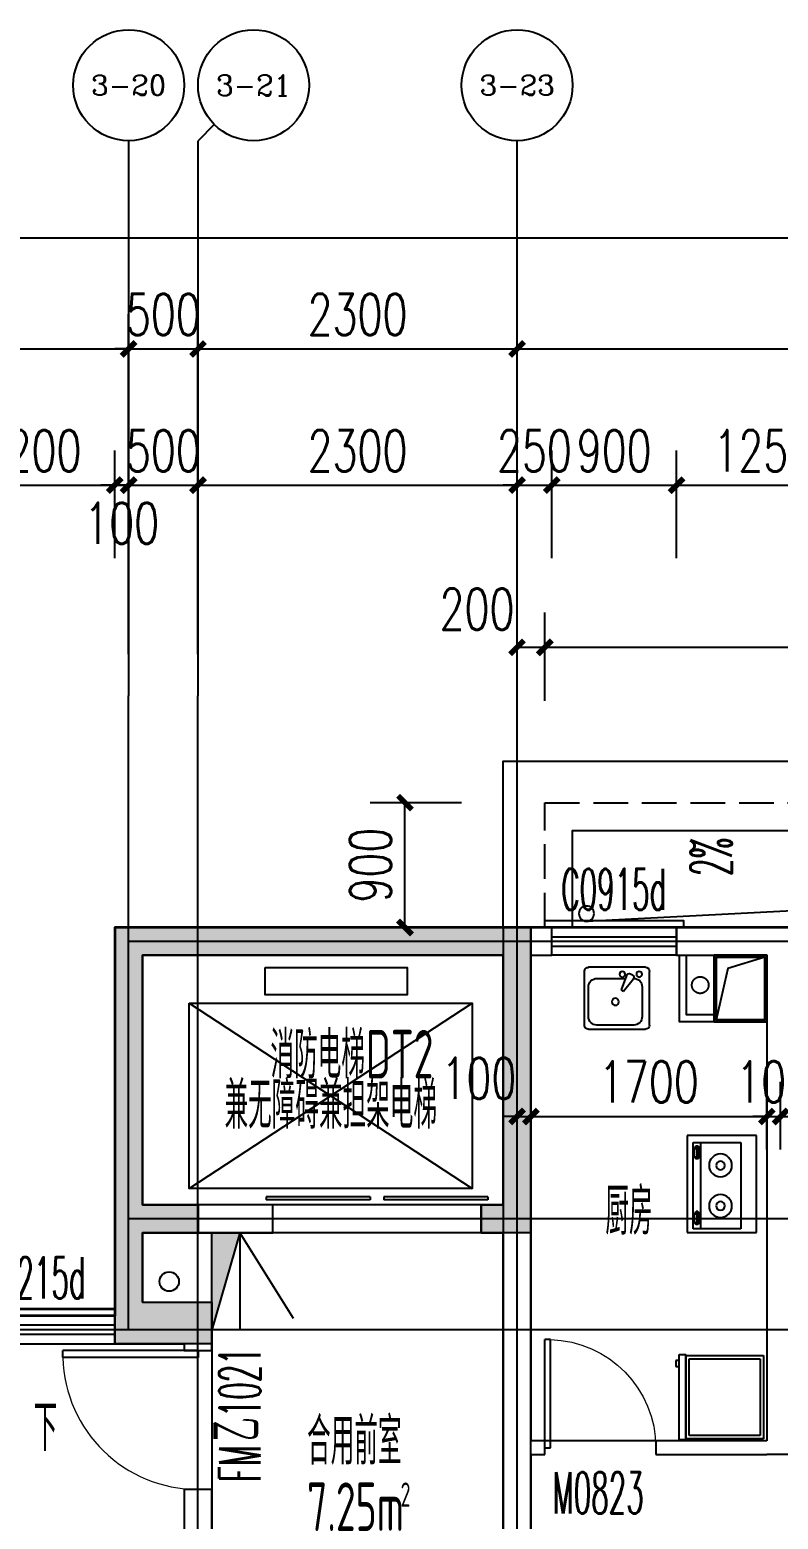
# Model space of a CAD drawing. Extents: x -59851 to 653804, y -249523 to 437614.
# Drawn here: x -9127 to -3732, y 153623 to 164359 of the extents above; entities that cross this region are included whole.
import ezdxf
from ezdxf.enums import TextEntityAlignment as Align

# ---------------------------------------------------------------- set-up
doc = ezdxf.new("R2010")
doc.units = 0
doc.header["$LTSCALE"] = 1000
doc.header["$MEASUREMENT"] = 0
for name, pattern in [('CONTINOUS', [0]), ('DASH', [0.35, 0.25, -0.1]), ('PS', [3200, 1500, -200, 1500])]:
    doc.linetypes.add(name, pattern=pattern)
for name, color, linetype in [('-消防立管', 1, 'Continuous'), ('_S-YS(雨水管)', 3, 'Continuous'), ('_TCH_BOUNDARY', 7, 'Continuous'), ('A-EVTR', 5, 'Continuous'), ('A-Lvtry（卫生间）', 5, 'Continuous'), ('A-Lvtry（厨房）', 5, 'CONTINOUS'), ('A-ROOF', 7, 'Continuous'), ('A-材质分割线（横向）', 252, 'Continuous'), ('A-烟气道', 105, 'Continuous'), ('A-第三道尺寸线', 105, 'Continuous'), ('A-线脚看线', 9, 'Continuous'), ('AXIS', 3, 'Continuous'), ('AXIS_TEXT', 7, 'Continuous'), ('DIM_ELEV', 3, 'Continuous'), ('DIM_SYMB', 3, 'Continuous'), ('DOOR_FIRE', 4, 'Continuous'), ('DOOR_FIRE_TEXT', 7, 'Continuous'), ('DOTE', 16, 'Continuous'), ('LABEL_PM', 7, 'Continuous'), ('PS', 6, 'PS'), ('PUB_HATCH', 8, 'Continuous'), ('PUB_TEXT', 7, 'Continuous'), ('WALL', 2, 'Continuous'), ('WINDOW', 4, 'Continuous'), ('WINDOW_TEXT', 7, 'Continuous'), ('ys', 154, 'Continuous'), ('剪力墙', 6, 'Continuous')]:
    doc.layers.add(name, color=color, linetype=linetype)
doc.layers.add('33计全面积外廓线', color=21, linetype='Continuous', lineweight=35)
doc.layers.add('A-area(算全面积)', color=21, linetype='Continuous', plot=False)
doc.styles.add('_TCH_AXIS', font='COMPLEX', dxfattribs={"bigfont": 'GBCBIG'})
doc.styles.add('_TCH_DIM', font='SIMPLEX.shx', dxfattribs={"width": 0.7, "bigfont": 'GBCBIG.shx'})
doc.styles.add('_TCH_DIM_T3', font='SIMPLEX.shx', dxfattribs={"width": 0.705882, "bigfont": 'GBCBIG.shx'})
doc.styles.add('_TCH_WINDOW', font='SIMPLEX.shx', dxfattribs={"width": 0.7, "height": 3.5, "bigfont": 'GBCBIG.shx'})
doc.styles.add('COMPLEX', font='COMPLEX')
doc.styles.get("Standard").update_dxf_attribs({"font": 'gbenor.shx', "width": 0.7, "bigfont": 'gbcbig.shx'})
doc.dimstyles.new('_TCH_ARCH&&100', dxfattribs={"dimtxt": 297.5, "dimasz": 100, "dimexe": 250, "dimexo": 300, "dimgap": 100, "dimtad": 1, "dimdec": 0, "dimzin": 0, "dimdsep": 46, "dimtxsty": '_TCH_DIM_T3', "dimblk": 'ARCHTICK', "dimcen": 0.09, "dimclrt": 7, "dimazin": 2, "dimtfac": 1, "dimtdec": 0, "dimtix": 1, "dimtmove": 2, "dimatfit": 3, "dimfxl": 0, "dimtolj": 1, "dimtzin": 0, "dimarcsym": 0})

# ---------------------------------------------------------------- blocks, each defined once
blk = doc.blocks.new('zhouxianshouceng0329')
at = {"layer": 'DOTE'}
for p, q in [((-8414, 214388), (-8414, 218959)), ((-7914, 211288), (-7914, 218959)), ((-5614, 211288), (-5614, 218959)), ((15572, 217188), (-8414, 217188)), ((15572, 215188), (-8414, 215188)), ((15572, 214388), (-20014, 214388))]:
    blk.add_line(p, q, dxfattribs=at)
blk = doc.blocks.new('jgjlq030328')
at = {"layer": 'PUB_HATCH'}
blk.add_hatch(color=256, dxfattribs=at).paths.add_polyline_path([(-254335, 25312), (-254835, 25312), (-254835, 28312), (-251835, 28312), (-251835, 26112), (-252195, 26112), (-252195, 26312), (-252035, 26312), (-252035, 28112), (-254635, 28112), (-254635, 26312), (-254235, 26312), (-254235, 26112), (-254635, 26112), (-254635, 25612), (-254135, 25612), (-254135, 25312)])
at = {"layer": '剪力墙'}
blk.add_lwpolyline([(-254335, 25312), (-254335, 25312), (-254835, 25312), (-254835, 28312), (-251835, 28312), (-251835, 26112), (-252195, 26112), (-252195, 26312), (-252035, 26312), (-252035, 28112), (-254635, 28112), (-254635, 26312), (-254235, 26312), (-254235, 26112), (-254635, 26112), (-254635, 25612), (-254135, 25612), (-254135, 25312), (-254135, 25312)], close=True, dxfattribs=at)
blk = doc.blocks.new('2fxianjiao0331')
at = {"layer": 'A-线脚看线'}
for points in [[(-177509, 157888), (-177509, 157938), (-176509, 157938), (-176509, 157888)], [(-181859, 155088), (-181859, 155138), (-180609, 155138)]]:
    blk.add_lwpolyline(points, dxfattribs=at)
blk = doc.blocks.new('$DORLIB2D$00000127')
at = {"color": 0}
for points in [[(-0.5333, 0.7949), (-0.5333, 0.6904)], [(-0.0333, 0.7949), (-0.5333, 0.7949)], [(-0.0333, 0.7949), (-0.0333, 0.6904)], [(0.5333, 0.7949), (0.0333, 0.7949)], [(0.0333, 0.7949), (0.0333, 0.6904)], [(0.5333, 0.7949), (0.5333, 0.6904)], [(-0.0333, 0.6904), (-0.5333, 0.6904)], [(0.5333, 0.6904), (0.0333, 0.6904)], [(0.5, 0.5), (-0.5, 0.5)]]:
    blk.add_lwpolyline(points, dxfattribs=at)
blk = doc.blocks.new('$DorLib2D$00000001')
for p, q in [((0.45, 0.975), (0.5, 0.975)), ((0.45, 0), (0.45, 0.975)), ((0.5, 0), (0.5, 0.975)), ((0.5, 0), (0.45, 0))]:
    blk.add_line(p, q)
at = {"lineweight": 13}
blk.add_arc((0.475, 0), 0.975, 91.4693, 180, dxfattribs=at)
blk = doc.blocks.new('$TCHSYS$WIN2D')
for p, q in [((-0.5, 0.5), (0.5, 0.5)), ((-0.5, 0.5), (-0.5, -0.5)), ((0.5, 0.5), (0.5, -0.5)), ((0.5, 0.1667), (-0.5, 0.1667)), ((0.5, -0.1667), (-0.5, -0.1667)), ((-0.5, -0.5), (0.5, -0.5))]:
    blk.add_line(p, q)
blk = doc.blocks.new('3-122')
at = {"layer": 'A-area(算全面积)'}
blk.add_lwpolyline([(-130072, 93198), (-130072, 92698), (-129572, 92698), (-129572, 90598), (-128872, 90598), (-128872, 89498), (-127472, 89498), (-127472, 93198)], close=True, dxfattribs=at)
at = {"layer": 'A-EVTR'}
for points in [[(-129188, 95111), (-128164, 95111), (-128164, 94914), (-129188, 94914)], [(-129737, 94853), (-127695, 94853), (-127695, 93518), (-129737, 93518)]]:
    blk.add_lwpolyline(points, close=True, dxfattribs=at)
for points in [[(-129737, 93518), (-127695, 94853)], [(-129737, 94853), (-127695, 93518)]]:
    blk.add_lwpolyline(points, dxfattribs=at)
at = {"layer": 'WALL'}
for p, q in [((-130272, 95398), (-127272, 95398)), ((-130272, 93298), (-130272, 95398)), ((-127272, 93298), (-127272, 95398)), ((-130072, 95198), (-127472, 95198)), ((-130072, 93398), (-130072, 95198)), ((-127472, 93398), (-127472, 95198)), ((-129132, 93398), (-130072, 93398)), ((-129132, 93198), (-129132, 93398)), ((-127472, 93398), (-127632, 93398)), ((-127632, 93398), (-127632, 93198)), ((-130272, 92598), (-130272, 93298)), ((-130072, 93198), (-129132, 93198)), ((-130072, 92698), (-130072, 93198)), ((-127632, 93198), (-127472, 93198)), ((-127472, 89498), (-127472, 93198)), ((-127272, 89298), (-127272, 93298)), ((-130072, 92698), (-129572, 92698)), ((-129572, 92348), (-129572, 92698)), ((-130272, 92598), (-130272, 92398)), ((-130272, 92398), (-130172, 92398)), ((-130172, 92398), (-129772, 92398)), ((-129772, 92398), (-129772, 92348)), ((-129772, 92348), (-129572, 92348)), ((-129572, 91348), (-129772, 91348)), ((-129772, 91348), (-129772, 90498)), ((-129572, 90598), (-129572, 91348))]:
    blk.add_line(p, q, dxfattribs=at)
at = {"layer": 'DOOR_FIRE', "xscale": 1000, "yscale": 1000, "zscale": 200, "rotation": 90}
blk.add_blockref('$DorLib2D$00000001', (-129672, 91848), dxfattribs=at)
at = {"layer": 'WINDOW', "xscale": 1500, "yscale": 200, "zscale": 1500}
blk.add_blockref('$DORLIB2D$00000127', (-128382, 93298), dxfattribs=at)
at = {"layer": 'WINDOW'}
ref = blk.add_blockref('$TCHSYS$WIN2D', (-130872, 92498), dxfattribs=dict(at, xscale=-1200, yscale=200, zscale=1200, rotation=180))
ref.add_attrib('A', 'C1215d', (-131239, 92724), dxfattribs={"layer": 'WINDOW_TEXT', "height": 297.5, "style": '_TCH_WINDOW', "width": 0.494118})
at = {"layer": 'DOOR_FIRE_TEXT', "style": '_TCH_WINDOW'}
for s, height, width, p in [('1021', 297.5, 0.494118, (-129222, 91868)), ('乙', 338, 0.7, (-129222, 91696)), ('FM', 297.5, 0.494118, (-129222, 91402))]:
    blk.add_text(s, height=height, rotation=90, dxfattribs=dict(at, width=width)).set_placement(p)
at = {"layer": 'PUB_TEXT', "width": 0.7}
for s, height, p in [('消防电梯', 337.6, (-129150, 94310)), ('DT2', 350, (-128462, 94310)), ('兼无障碍兼担架电梯', 337.6, (-129481, 93948)), ('合用前室', 337.6, (-128886, 91526)), ('7.25m', 350, (-128886, 91048)), ('2', 175, (-128212, 91223))]:
    blk.add_text(s, height=height, dxfattribs=at).set_placement(p)
at = {"layer": 'PUB_TEXT', "style": '_TCH_DIM', "width": 0.7}
blk.add_text('下', height=338, dxfattribs=at).set_placement((-130857, 91623))
blk = doc.blocks.new('yupengmenting0421')
at = {"layer": 'A-ROOF'}
for points in [[(-5714, 157888), (-5714, 159088), (1286, 159088), (1286, 157888)], [(-5214, 157888), (-5214, 158588), (786, 158588), (786, 157888)]]:
    blk.add_lwpolyline(points, dxfattribs=at)
at = {"layer": 'A-ROOF', "linetype": 'DASH'}
blk.add_lwpolyline([(-5414, 157888), (-5414, 158788), (986, 158788), (986, 157888)], dxfattribs=at)
at = {"layer": 'DIM_ELEV'}
for p, q in [((-2214, 158905), (-2514, 159205)), ((-2514, 159205), (-1216, 159205)), ((-2214, 158905), (-1914, 159205)), ((-1555, 157947), (-1855, 158247)), ((-1855, 158247), (-557, 158247)), ((-1555, 157947), (-1255, 158247))]:
    blk.add_line(p, q, dxfattribs=at)
at = {"layer": 'PUB_TEXT', "style": '_TCH_DIM'}
for s, height, width, p in [('4.650', 297.5, 0.494118, (-1834, 159310)), ('(', 298, 0.494118, (-457, 158352)), ('结构', 337.6, 0.7, (-359, 158352)), (')', 298, 0.494118, (-15, 158352)), ('4.110', 297.5, 0.494118, (-1119, 158352))]:
    blk.add_text(s, height=height, dxfattribs=dict(at, width=width)).set_placement(p)
blk = doc.blocks.new('XHS1')
at = {"layer": '-消防立管'}
blk.add_hatch(color=253, dxfattribs=at).paths.add_polyline_path([(918395, -437307), (918595, -438007), (918595, -437307)])
for p, q in [((918395, -437307), (918595, -438007)), ((918395, -437307), (918395, -438007)), ((918395, -437307), (918595, -437307)), ((918595, -438007), (918595, -437307)), ((918395, -438007), (918595, -438007))]:
    blk.add_line(p, q, dxfattribs=at)
at = {"ltscale": 0.5}
blk.add_line((918395, -437307), (918009, -437922), dxfattribs=at)
blk = doc.blocks.new('2cengxiaohoushuan0429')
at = {"layer": '-消防立管'}
blk.add_circle((98120, 138314), 70, dxfattribs=at)
at = {"layer": '-消防立管', "xscale": -1}
blk.add_blockref('XHS1', (1017023, 575973), dxfattribs=at)
blk = doc.blocks.new('jfdjkajkfdsajkjkh')
blk.add_wipeout([(-42614, 148288), (-42134, 148288), (-42134, 147908), (-42614, 147908)])
at = {"layer": '_TCH_BOUNDARY'}
blk.add_lwpolyline([(-42614, 148288), (-42134, 148288), (-42134, 147908), (-42614, 147908)], close=True, dxfattribs=at)
at = {"layer": 'A-烟气道'}
for points in [[(-42614, 148288), (-42134, 148288), (-42134, 147908), (-42614, 147908)], [(-42599, 148273), (-42149, 148273), (-42149, 147923), (-42599, 147923)]]:
    blk.add_lwpolyline(points, close=True, dxfattribs=at)
blk = doc.blocks.new('_ArchTick')
at = {"color": 0, "linetype": 'ByBlock', "const_width": 0.4}
blk.add_lwpolyline([(-0.5, -0.5), (0.5, 0.5)], dxfattribs=at)
blk = doc.blocks.new('*D1540')
at = {"layer": 'A-第三道尺寸线', "color": 0, "lineweight": -2, "transparency": 16777216}
for p, q in [((-5614, 159522), (-5614, 160158)), ((-5414, 159522), (-5414, 160158)), ((-5614, 159908), (-5414, 159908))]:
    blk.add_line(p, q, dxfattribs=at)
at = {"layer": 'Defpoints', "color": 0, "transparency": 16777216}
for p in [(-5414, 159908), (-5614, 159222), (-5414, 159222)]:
    blk.add_point(p, dxfattribs=at)
at = {"layer": 'A-第三道尺寸线', "color": 0, "lineweight": -2, "transparency": 16777216, "xscale": 100, "yscale": 100, "zscale": 100, "rotation": 180}
blk.add_blockref('_ArchTick', (-5614, 159908), dxfattribs=at)
at = {"layer": 'A-第三道尺寸线', "color": 0, "lineweight": -2, "transparency": 16777216, "xscale": 100, "yscale": 100, "zscale": 100}
blk.add_blockref('_ArchTick', (-5414, 159908), dxfattribs=at)
at = {"layer": 'A-第三道尺寸线', "color": 7, "transparency": 16777216, "insert": (-5903, 160183), "char_height": 297.5, "attachment_point": 5, "style": '_TCH_DIM_T3'}
blk.add_mtext('\\A1;200', dxfattribs=at)
blk = doc.blocks.new('*D1541')
at = {"layer": 'A-第三道尺寸线', "color": 0, "lineweight": -2, "transparency": 16777216}
for p, q in [((-5414, 159522), (-5414, 160158)), ((886, 159522), (886, 160158)), ((-5414, 159908), (886, 159908))]:
    blk.add_line(p, q, dxfattribs=at)
at = {"layer": 'Defpoints', "color": 0, "transparency": 16777216}
for p in [(886, 159908), (-5414, 159222), (886, 159222)]:
    blk.add_point(p, dxfattribs=at)
at = {"layer": 'A-第三道尺寸线', "color": 0, "lineweight": -2, "transparency": 16777216, "xscale": 100, "yscale": 100, "zscale": 100, "rotation": 180}
blk.add_blockref('_ArchTick', (-5414, 159908), dxfattribs=at)
at = {"layer": 'A-第三道尺寸线', "color": 0, "lineweight": -2, "transparency": 16777216, "xscale": 100, "yscale": 100, "zscale": 100}
blk.add_blockref('_ArchTick', (886, 159908), dxfattribs=at)
at = {"layer": 'A-第三道尺寸线', "color": 7, "transparency": 16777216, "insert": (-2264, 160157), "char_height": 297.5, "attachment_point": 5, "style": '_TCH_DIM_T3'}
blk.add_mtext('\\A1;6300', dxfattribs=at)
blk = doc.blocks.new('*D1543')
at = {"layer": 'A-第三道尺寸线', "color": 0, "lineweight": -2, "transparency": 16777216}
for p, q in [((-6014, 158788), (-6672, 158788)), ((-6422, 157888), (-6422, 158788)), ((-6014, 157888), (-6672, 157888))]:
    blk.add_line(p, q, dxfattribs=at)
at = {"layer": 'Defpoints', "color": 0, "transparency": 16777216}
for p in [(-6422, 158788), (-5714, 158788), (-5714, 157888)]:
    blk.add_point(p, dxfattribs=at)
at = {"layer": 'A-第三道尺寸线', "color": 0, "lineweight": -2, "transparency": 16777216, "xscale": 100, "yscale": 100, "zscale": 100}
for p, rotation in [((-6422, 158788), 90), ((-6422, 157888), 270)]:
    blk.add_blockref('_ArchTick', p, dxfattribs=dict(at, rotation=rotation))
at = {"layer": 'A-第三道尺寸线', "color": 7, "transparency": 16777216, "insert": (-6671, 158338), "char_height": 297.5, "attachment_point": 5, "rotation": 90, "style": '_TCH_DIM_T3'}
blk.add_mtext('\\A1;900', dxfattribs=at)
blk = doc.blocks.new('*D2798')
at = {"layer": 'A-第三道尺寸线', "color": 0, "lineweight": -2, "transparency": 16777216}
for p, q in [((-9714, 160550), (-9714, 161327)), ((-8514, 160550), (-8514, 161327)), ((-9714, 161077), (-8514, 161077))]:
    blk.add_line(p, q, dxfattribs=at)
at = {"layer": 'Defpoints', "color": 0, "transparency": 16777216}
for p in [(-8514, 161077), (-9714, 160250), (-8514, 160250)]:
    blk.add_point(p, dxfattribs=at)
at = {"layer": 'A-第三道尺寸线', "color": 0, "lineweight": -2, "transparency": 16777216, "xscale": 100, "yscale": 100, "zscale": 100, "rotation": 180}
blk.add_blockref('_ArchTick', (-9714, 161077), dxfattribs=at)
at = {"layer": 'A-第三道尺寸线', "color": 0, "lineweight": -2, "transparency": 16777216, "xscale": 100, "yscale": 100, "zscale": 100}
blk.add_blockref('_ArchTick', (-8514, 161077), dxfattribs=at)
at = {"layer": 'A-第三道尺寸线', "color": 7, "transparency": 16777216, "insert": (-9114, 161325), "char_height": 297.5, "attachment_point": 5, "style": '_TCH_DIM_T3'}
blk.add_mtext('\\A1;1200', dxfattribs=at)
blk = doc.blocks.new('*D2799')
at = {"layer": 'A-第三道尺寸线', "color": 0, "lineweight": -2, "transparency": 16777216}
for p, q in [((-8514, 160550), (-8514, 161327)), ((-8414, 160550), (-8414, 161327)), ((-8514, 161077), (-8614, 161077)), ((-8514, 161077), (-8414, 161077)), ((-8414, 161077), (-8314, 161077))]:
    blk.add_line(p, q, dxfattribs=at)
at = {"layer": 'Defpoints', "color": 0, "transparency": 16777216}
for p in [(-8414, 161077), (-8514, 160250), (-8414, 160250)]:
    blk.add_point(p, dxfattribs=at)
at = {"layer": 'A-第三道尺寸线', "color": 0, "lineweight": -2, "transparency": 16777216, "xscale": 100, "yscale": 100, "zscale": 100}
blk.add_blockref('_ArchTick', (-8514, 161077), dxfattribs=at)
at = {"layer": 'A-第三道尺寸线', "color": 0, "lineweight": -2, "transparency": 16777216, "xscale": 100, "yscale": 100, "zscale": 100, "rotation": 180}
blk.add_blockref('_ArchTick', (-8414, 161077), dxfattribs=at)
at = {"layer": 'A-第三道尺寸线', "color": 7, "transparency": 16777216, "insert": (-8464, 160802), "char_height": 297.5, "attachment_point": 5, "style": '_TCH_DIM_T3'}
blk.add_mtext('\\A1;100', dxfattribs=at)
blk = doc.blocks.new('*D2800')
at = {"layer": 'A-第三道尺寸线', "color": 0, "lineweight": -2, "transparency": 16777216}
for p, q in [((-8414, 160550), (-8414, 161327)), ((-7914, 160550), (-7914, 161327)), ((-8414, 161077), (-8514, 161077)), ((-8414, 161077), (-7914, 161077)), ((-7914, 161077), (-7814, 161077))]:
    blk.add_line(p, q, dxfattribs=at)
at = {"layer": 'Defpoints', "color": 0, "transparency": 16777216}
for p in [(-7914, 161077), (-8414, 160250), (-7914, 160250)]:
    blk.add_point(p, dxfattribs=at)
at = {"layer": 'A-第三道尺寸线', "color": 0, "lineweight": -2, "transparency": 16777216, "xscale": 100, "yscale": 100, "zscale": 100}
blk.add_blockref('_ArchTick', (-8414, 161077), dxfattribs=at)
at = {"layer": 'A-第三道尺寸线', "color": 0, "lineweight": -2, "transparency": 16777216, "xscale": 100, "yscale": 100, "zscale": 100, "rotation": 180}
blk.add_blockref('_ArchTick', (-7914, 161077), dxfattribs=at)
at = {"layer": 'A-第三道尺寸线', "color": 7, "transparency": 16777216, "insert": (-8164, 161325), "char_height": 297.5, "attachment_point": 5, "style": '_TCH_DIM_T3'}
blk.add_mtext('\\A1;500', dxfattribs=at)
blk = doc.blocks.new('*D2801')
at = {"layer": 'A-第三道尺寸线', "color": 0, "lineweight": -2, "transparency": 16777216}
for p, q in [((-7914, 160550), (-7914, 161327)), ((-5614, 160550), (-5614, 161327)), ((-7914, 161077), (-5614, 161077))]:
    blk.add_line(p, q, dxfattribs=at)
at = {"layer": 'Defpoints', "color": 0, "transparency": 16777216}
for p in [(-5614, 161077), (-7914, 160250), (-5614, 160250)]:
    blk.add_point(p, dxfattribs=at)
at = {"layer": 'A-第三道尺寸线', "color": 0, "lineweight": -2, "transparency": 16777216, "xscale": 100, "yscale": 100, "zscale": 100, "rotation": 180}
blk.add_blockref('_ArchTick', (-7914, 161077), dxfattribs=at)
at = {"layer": 'A-第三道尺寸线', "color": 0, "lineweight": -2, "transparency": 16777216, "xscale": 100, "yscale": 100, "zscale": 100}
blk.add_blockref('_ArchTick', (-5614, 161077), dxfattribs=at)
at = {"layer": 'A-第三道尺寸线', "color": 7, "transparency": 16777216, "insert": (-6764, 161325), "char_height": 297.5, "attachment_point": 5, "style": '_TCH_DIM_T3'}
blk.add_mtext('\\A1;2300', dxfattribs=at)
blk = doc.blocks.new('*D2802')
at = {"layer": 'A-第三道尺寸线', "color": 0, "lineweight": -2, "transparency": 16777216}
for p, q in [((-5614, 160550), (-5614, 161327)), ((-5364, 160550), (-5364, 161327)), ((-5614, 161077), (-5714, 161077)), ((-5614, 161077), (-5364, 161077)), ((-5364, 161077), (-5264, 161077))]:
    blk.add_line(p, q, dxfattribs=at)
at = {"layer": 'Defpoints', "color": 0, "transparency": 16777216}
for p in [(-5364, 161077), (-5614, 160250), (-5364, 160250)]:
    blk.add_point(p, dxfattribs=at)
at = {"layer": 'A-第三道尺寸线', "color": 0, "lineweight": -2, "transparency": 16777216, "xscale": 100, "yscale": 100, "zscale": 100}
blk.add_blockref('_ArchTick', (-5614, 161077), dxfattribs=at)
at = {"layer": 'A-第三道尺寸线', "color": 0, "lineweight": -2, "transparency": 16777216, "xscale": 100, "yscale": 100, "zscale": 100, "rotation": 180}
blk.add_blockref('_ArchTick', (-5364, 161077), dxfattribs=at)
at = {"layer": 'A-第三道尺寸线', "color": 7, "transparency": 16777216, "insert": (-5489, 161325), "char_height": 297.5, "attachment_point": 5, "style": '_TCH_DIM_T3'}
blk.add_mtext('\\A1;250', dxfattribs=at)
blk = doc.blocks.new('*D2803')
at = {"layer": 'A-第三道尺寸线', "color": 0, "lineweight": -2, "transparency": 16777216}
for p, q in [((-5364, 160550), (-5364, 161327)), ((-4464, 160550), (-4464, 161327)), ((-5364, 161077), (-4464, 161077))]:
    blk.add_line(p, q, dxfattribs=at)
at = {"layer": 'Defpoints', "color": 0, "transparency": 16777216}
for p in [(-4464, 161077), (-5364, 160250), (-4464, 160250)]:
    blk.add_point(p, dxfattribs=at)
at = {"layer": 'A-第三道尺寸线', "color": 0, "lineweight": -2, "transparency": 16777216, "xscale": 100, "yscale": 100, "zscale": 100, "rotation": 180}
blk.add_blockref('_ArchTick', (-5364, 161077), dxfattribs=at)
at = {"layer": 'A-第三道尺寸线', "color": 0, "lineweight": -2, "transparency": 16777216, "xscale": 100, "yscale": 100, "zscale": 100}
blk.add_blockref('_ArchTick', (-4464, 161077), dxfattribs=at)
at = {"layer": 'A-第三道尺寸线', "color": 7, "transparency": 16777216, "insert": (-4914, 161325), "char_height": 297.5, "attachment_point": 5, "style": '_TCH_DIM_T3'}
blk.add_mtext('\\A1;900', dxfattribs=at)
blk = doc.blocks.new('*D2804')
at = {"layer": 'A-第三道尺寸线', "color": 0, "lineweight": -2, "transparency": 16777216}
for p, q in [((-4464, 160550), (-4464, 161327)), ((-3214, 160550), (-3214, 161327)), ((-4464, 161077), (-3214, 161077))]:
    blk.add_line(p, q, dxfattribs=at)
at = {"layer": 'Defpoints', "color": 0, "transparency": 16777216}
for p in [(-3214, 161077), (-4464, 160250), (-3214, 160250)]:
    blk.add_point(p, dxfattribs=at)
at = {"layer": 'A-第三道尺寸线', "color": 0, "lineweight": -2, "transparency": 16777216, "xscale": 100, "yscale": 100, "zscale": 100, "rotation": 180}
blk.add_blockref('_ArchTick', (-4464, 161077), dxfattribs=at)
at = {"layer": 'A-第三道尺寸线', "color": 0, "lineweight": -2, "transparency": 16777216, "xscale": 100, "yscale": 100, "zscale": 100}
blk.add_blockref('_ArchTick', (-3214, 161077), dxfattribs=at)
at = {"layer": 'A-第三道尺寸线', "color": 7, "transparency": 16777216, "insert": (-3839, 161325), "char_height": 297.5, "attachment_point": 5, "style": '_TCH_DIM_T3'}
blk.add_mtext('\\A1;1250', dxfattribs=at)
blk = doc.blocks.new('*D2990')
at = {"layer": 'AXIS', "color": 0, "lineweight": -2, "transparency": 16777216}
for p, q in [((-12814, 159859), (-12814, 162309)), ((-8414, 159859), (-8414, 162309)), ((-12814, 162059), (-8414, 162059))]:
    blk.add_line(p, q, dxfattribs=at)
at = {"layer": 'Defpoints', "color": 0, "transparency": 16777216}
for p in [(-8414, 162059), (-12814, 159559), (-8414, 159559)]:
    blk.add_point(p, dxfattribs=at)
at = {"layer": 'AXIS', "color": 0, "lineweight": -2, "transparency": 16777216, "xscale": 100, "yscale": 100, "zscale": 100, "rotation": 180}
blk.add_blockref('_ArchTick', (-12814, 162059), dxfattribs=at)
at = {"layer": 'AXIS', "color": 0, "lineweight": -2, "transparency": 16777216, "xscale": 100, "yscale": 100, "zscale": 100}
blk.add_blockref('_ArchTick', (-8414, 162059), dxfattribs=at)
at = {"layer": 'AXIS', "color": 7, "transparency": 16777216, "insert": (-10614, 162308), "char_height": 297.5, "attachment_point": 5, "style": '_TCH_DIM_T3'}
blk.add_mtext('\\A1;4400', dxfattribs=at)
blk = doc.blocks.new('*D2991')
at = {"layer": 'AXIS', "color": 0, "lineweight": -2, "transparency": 16777216}
for p, q in [((-8414, 159859), (-8414, 162309)), ((-7914, 159859), (-7914, 162309)), ((-8414, 162059), (-8514, 162059)), ((-8414, 162059), (-7914, 162059)), ((-7914, 162059), (-7814, 162059))]:
    blk.add_line(p, q, dxfattribs=at)
at = {"layer": 'Defpoints', "color": 0, "transparency": 16777216}
for p in [(-7914, 162059), (-8414, 159559), (-7914, 159559)]:
    blk.add_point(p, dxfattribs=at)
at = {"layer": 'AXIS', "color": 0, "lineweight": -2, "transparency": 16777216, "xscale": 100, "yscale": 100, "zscale": 100}
blk.add_blockref('_ArchTick', (-8414, 162059), dxfattribs=at)
at = {"layer": 'AXIS', "color": 0, "lineweight": -2, "transparency": 16777216, "xscale": 100, "yscale": 100, "zscale": 100, "rotation": 180}
blk.add_blockref('_ArchTick', (-7914, 162059), dxfattribs=at)
at = {"layer": 'AXIS', "color": 7, "transparency": 16777216, "insert": (-8164, 162308), "char_height": 297.5, "attachment_point": 5, "style": '_TCH_DIM_T3'}
blk.add_mtext('\\A1;500', dxfattribs=at)
blk = doc.blocks.new('*D2992')
at = {"layer": 'AXIS', "color": 0, "lineweight": -2, "transparency": 16777216}
for p, q in [((-7914, 159859), (-7914, 162309)), ((-5614, 159859), (-5614, 162309)), ((-7914, 162059), (-5614, 162059))]:
    blk.add_line(p, q, dxfattribs=at)
at = {"layer": 'Defpoints', "color": 0, "transparency": 16777216}
for p in [(-5614, 162059), (-7914, 159559), (-5614, 159559)]:
    blk.add_point(p, dxfattribs=at)
at = {"layer": 'AXIS', "color": 0, "lineweight": -2, "transparency": 16777216, "xscale": 100, "yscale": 100, "zscale": 100, "rotation": 180}
blk.add_blockref('_ArchTick', (-7914, 162059), dxfattribs=at)
at = {"layer": 'AXIS', "color": 0, "lineweight": -2, "transparency": 16777216, "xscale": 100, "yscale": 100, "zscale": 100}
blk.add_blockref('_ArchTick', (-5614, 162059), dxfattribs=at)
at = {"layer": 'AXIS', "color": 7, "transparency": 16777216, "insert": (-6764, 162308), "char_height": 297.5, "attachment_point": 5, "style": '_TCH_DIM_T3'}
blk.add_mtext('\\A1;2300', dxfattribs=at)
blk = doc.blocks.new('*D2993')
at = {"layer": 'AXIS', "color": 0, "lineweight": -2, "transparency": 16777216}
for p, q in [((-5614, 159859), (-5614, 162309)), ((886, 159859), (886, 162309)), ((-5614, 162059), (886, 162059))]:
    blk.add_line(p, q, dxfattribs=at)
at = {"layer": 'Defpoints', "color": 0, "transparency": 16777216}
for p in [(886, 162059), (-5614, 159559), (886, 159559)]:
    blk.add_point(p, dxfattribs=at)
at = {"layer": 'AXIS', "color": 0, "lineweight": -2, "transparency": 16777216, "xscale": 100, "yscale": 100, "zscale": 100, "rotation": 180}
blk.add_blockref('_ArchTick', (-5614, 162059), dxfattribs=at)
at = {"layer": 'AXIS', "color": 0, "lineweight": -2, "transparency": 16777216, "xscale": 100, "yscale": 100, "zscale": 100}
blk.add_blockref('_ArchTick', (886, 162059), dxfattribs=at)
at = {"layer": 'AXIS', "color": 7, "transparency": 16777216, "insert": (-2364, 162308), "char_height": 297.5, "attachment_point": 5, "style": '_TCH_DIM_T3'}
blk.add_mtext('\\A1;6500', dxfattribs=at)
blk = doc.blocks.new('*D2999')
at = {"layer": 'AXIS', "color": 0, "lineweight": -2, "transparency": 16777216}
for p, q in [((-44214, 161627), (-44214, 163109)), ((3986, 161627), (3986, 163109)), ((-44214, 162859), (3986, 162859))]:
    blk.add_line(p, q, dxfattribs=at)
at = {"layer": 'Defpoints', "color": 0, "transparency": 16777216}
for p in [(3986, 162859), (-44214, 161327), (3986, 161327)]:
    blk.add_point(p, dxfattribs=at)
at = {"layer": 'AXIS', "color": 0, "lineweight": -2, "transparency": 16777216, "xscale": 100, "yscale": 100, "zscale": 100, "rotation": 180}
blk.add_blockref('_ArchTick', (-44214, 162859), dxfattribs=at)
at = {"layer": 'AXIS', "color": 0, "lineweight": -2, "transparency": 16777216, "xscale": 100, "yscale": 100, "zscale": 100}
blk.add_blockref('_ArchTick', (3986, 162859), dxfattribs=at)
at = {"layer": 'AXIS', "color": 7, "transparency": 16777216, "insert": (-20114, 163108), "char_height": 297.5, "attachment_point": 5, "style": '_TCH_DIM_T3'}
blk.add_mtext('\\A1;48200', dxfattribs=at)
blk = doc.blocks.new('_AXISO')
blk.add_circle((0, 0), 0.5)
at = {"layer": 'AXIS_TEXT', "style": 'COMPLEX', "width": 1.041667}
blk.add_attdef('A', text='', height=0.56, dxfattribs=at).set_placement((-0.25, -0.28), (0.25, -0.28), align=Align.FIT)
blk = doc.blocks.new('rqwerqwrqq')
at = {"layer": 'A-线脚看线'}
blk.add_lwpolyline([(-143894, 261261), (-145144, 261261), (-145144, 261211)], dxfattribs=at)
blk = doc.blocks.new('zt1')
at = {"layer": 'A-Lvtry（卫生间）', "linetype": 'Continuous'}
for p, q in [((-700, 0), (0, 0)), ((-700, -500), (-700, 0)), ((0, 0), (0, -500)), ((0, -500), (-700, -500))]:
    blk.add_line(p, q, dxfattribs=at)
at = {"layer": 'A-Lvtry（卫生间）'}
for p, q in [((-673, -113), (-673, -456)), ((-51, -113), (-673, -113)), ((-51, -456), (-51, -113)), ((-673, -400), (-51, -400)), ((-641, -422), (-641, -434)), ((-549, -423), (-549, -434)), ((-168, -422), (-168, -434)), ((-76, -423), (-76, -434)), ((-673, -456), (-51, -456)), ((-566, -432), (-630, -432)), ((-630, -432), (-630, -448)), ((-630, -448), (-566, -448)), ((-566, -448), (-566, -432)), ((-157, -432), (-157, -448)), ((-93, -432), (-157, -432)), ((-157, -448), (-93, -448)), ((-93, -448), (-93, -432))]:
    blk.add_line(p, q, dxfattribs=at)
for points in [[(-549, -423, 0.259034), (-551, -420, 0.076276), (-563, -415, 0.036515), (-576, -412, 0.026615), (-595, -411, 0.026615), (-614, -412, 0.036515), (-627, -415, 0.076276), (-639, -420, 0.259034), (-641, -423, 0.078462), (-641, -424, 0.056762)], [(-549, -434, 0.259034), (-551, -430, 0.076276), (-563, -425, 0.036515), (-576, -423, 0.026615), (-595, -422, 0.026615), (-614, -423, 0.036515), (-627, -425, 0.076276), (-639, -430, 0.259034), (-641, -434, 0.259034), (-639, -437, 0.056762), (-630, -441, 0.036515)], [(-76, -423, 0.259034), (-78, -420, 0.076276), (-90, -415, 0.036515), (-103, -412, 0.026615), (-122, -411, 0.026615), (-141, -412, 0.036515), (-154, -415, 0.076276), (-166, -420, 0.259034), (-168, -423, 0.078462), (-168, -424, 0.056762)], [(-76, -434, 0.259034), (-78, -430, 0.076276), (-90, -425, 0.036515), (-103, -423, 0.026615), (-122, -422, 0.026615), (-141, -423, 0.036515), (-154, -425, 0.076276), (-166, -430, 0.259034), (-168, -434, 0.259034), (-166, -437, 0.056762), (-157, -441, 0.036515)], [(-566, -443, 0.008736), (-563, -442, 0.076276), (-551, -437, 0.259034), (-549, -434, 0.259034)], [(-93, -443, 0.008736), (-90, -442, 0.076276), (-78, -437, 0.259034), (-76, -434, 0.259034)]]:
    blk.add_lwpolyline(points, format="xyb", dxfattribs=at)
at = {"layer": 'A-Lvtry（卫生间）', "linetype": 'Continuous'}
for centre, radius in [((-508, -259), 82.5), ((-216, -259), 82.5), ((-508, -259), 31.6), ((-216, -259), 31.6)]:
    blk.add_circle(centre, radius, dxfattribs=at)
at = {"layer": 'A-Lvtry（卫生间）', "width": 0.8, "flags": 9}
for tag in ['YSIZE', 'XSIZE']:
    blk.add_attdef(tag, (-350, 0), '', height=0.5, dxfattribs=at)
blk = doc.blocks.new('t4')
at = {"layer": 'A-Lvtry（卫生间）'}
for p, q in [((3876515, 2551820), (3876515, 2552229)), ((3876545, 2552260), (3876931, 2552260)), ((3876820, 2552206), (3876606, 2552206)), ((3876962, 2552229), (3876962, 2551820)), ((3876545, 2552145), (3876545, 2551880)), ((3876790, 2552072), (3876875, 2552142)), ((3876800, 2552055), (3876790, 2552072)), ((3876903, 2552093), (3876800, 2552055)), ((3876881, 2551880), (3876881, 2552085)), ((3876914, 2552122), (3876906, 2552136)), ((3876931, 2551789), (3876545, 2551789)), ((3876606, 2551820), (3876820, 2551820))]:
    blk.add_line(p, q, dxfattribs=at)
for centre, major_axis, start_param, end_param in [((3876545, 2552229), (-21.6, 21.6), -0.785398, 0.785398), ((3876606, 2552145), (-43.1, 43.1), -0.785398, 0.785398), ((3876820, 2552145), (43.1, 43.1), 5.497787, 7.068583), ((3876911, 2552185), (-14.4, 14.4), 4.712389, 10.995574), ((3876931, 2552229), (-21.6, 21.6), 3.926991, 5.497787), ((3876888, 2552126), (14.4, 14.4), 6.021386, 7.757331), ((3876911, 2552063), (14.4, 14.4), 6.283185283893945, 12.56637059107353), ((3876896, 2552112), (-14.4, 14.4), 2.714645, 4.45059), ((3876713, 2552013), (18, 18), 6.283185283897186, 12.56637059107677), ((3876606, 2551880), (-43.1, 43.1), 0.785398, 2.356194), ((3876820, 2551880), (-43.1, 43.1), 2.356194, 3.926991), ((3876545, 2551820), (21.6, 21.6), 2.356194, 3.926991), ((3876931, 2551820), (-21.6, 21.6), 2.356194, 3.926991)]:
    blk.add_ellipse(centre, major_axis=major_axis, ratio=1, start_param=start_param, end_param=end_param, dxfattribs=at)
blk = doc.blocks.new('BX1')
at = {"layer": 'A-Lvtry（卫生间）'}
for p, q in [((-560, 8), (-608, 8)), ((-608, 8), (-608, -608)), ((-560, -608), (-560, 8)), ((0, 0), (-560, 0)), ((0, -600), (0, 0)), ((-560, 0), (-560, -600)), ((-24, -24), (-536, -24)), ((-536, -24), (-536, -576)), ((-24, -576), (-24, -24)), ((-631, -564), (-631, -520)), ((-631, -520), (-608, -520)), ((-608, -520), (-608, -564)), ((-608, -564), (-631, -564)), ((-608, -608), (-560, -608)), ((-560, -600), (0, -600)), ((-536, -576), (-24, -576))]:
    blk.add_line(p, q, dxfattribs=at)
blk = doc.blocks.new('*D3588')
at = {"layer": 'A-第三道尺寸线', "color": 0, "lineweight": -2, "transparency": 16777216}
for p, q in [((-3714, 156288), (-3714, 156776)), ((-2114, 156288), (-2114, 156776)), ((-3714, 156526), (-2114, 156526))]:
    blk.add_line(p, q, dxfattribs=at)
at = {"layer": 'Defpoints', "color": 0, "transparency": 16777216}
for p in [(-2114, 156526), (-3714, 155988), (-2114, 155988)]:
    blk.add_point(p, dxfattribs=at)
at = {"layer": 'A-第三道尺寸线', "color": 0, "lineweight": -2, "transparency": 16777216, "xscale": 100, "yscale": 100, "zscale": 100, "rotation": 180}
blk.add_blockref('_ArchTick', (-3714, 156526), dxfattribs=at)
at = {"layer": 'A-第三道尺寸线', "color": 0, "lineweight": -2, "transparency": 16777216, "xscale": 100, "yscale": 100, "zscale": 100}
blk.add_blockref('_ArchTick', (-2114, 156526), dxfattribs=at)
at = {"layer": 'A-第三道尺寸线', "color": 7, "transparency": 16777216, "insert": (-2914, 156775), "char_height": 297.5, "attachment_point": 5, "style": '_TCH_DIM_T3'}
blk.add_mtext('\\A1;1600', dxfattribs=at)
blk = doc.blocks.new('*D3589')
at = {"layer": 'A-第三道尺寸线', "color": 0, "lineweight": -2, "transparency": 16777216}
for p, q in [((-3814, 156288), (-3814, 156776)), ((-3714, 156288), (-3714, 156776)), ((-3814, 156526), (-3914, 156526)), ((-3814, 156526), (-3714, 156526)), ((-3714, 156526), (-3614, 156526))]:
    blk.add_line(p, q, dxfattribs=at)
at = {"layer": 'Defpoints', "color": 0, "transparency": 16777216}
for p in [(-3714, 156526), (-3814, 155988), (-3714, 155988)]:
    blk.add_point(p, dxfattribs=at)
at = {"layer": 'A-第三道尺寸线', "color": 0, "lineweight": -2, "transparency": 16777216, "xscale": 100, "yscale": 100, "zscale": 100}
blk.add_blockref('_ArchTick', (-3814, 156526), dxfattribs=at)
at = {"layer": 'A-第三道尺寸线', "color": 0, "lineweight": -2, "transparency": 16777216, "xscale": 100, "yscale": 100, "zscale": 100, "rotation": 180}
blk.add_blockref('_ArchTick', (-3714, 156526), dxfattribs=at)
at = {"layer": 'A-第三道尺寸线', "color": 7, "transparency": 16777216, "insert": (-3764, 156775), "char_height": 297.5, "attachment_point": 5, "style": '_TCH_DIM_T3'}
blk.add_mtext('\\A1;100', dxfattribs=at)
blk = doc.blocks.new('*D3590')
at = {"layer": 'A-第三道尺寸线', "color": 0, "lineweight": -2, "transparency": 16777216}
for p, q in [((-5514, 156288), (-5514, 156776)), ((-3814, 156288), (-3814, 156776)), ((-5514, 156526), (-3814, 156526))]:
    blk.add_line(p, q, dxfattribs=at)
at = {"layer": 'Defpoints', "color": 0, "transparency": 16777216}
for p in [(-3814, 156526), (-5514, 155988), (-3814, 155988)]:
    blk.add_point(p, dxfattribs=at)
at = {"layer": 'A-第三道尺寸线', "color": 0, "lineweight": -2, "transparency": 16777216, "xscale": 100, "yscale": 100, "zscale": 100, "rotation": 180}
blk.add_blockref('_ArchTick', (-5514, 156526), dxfattribs=at)
at = {"layer": 'A-第三道尺寸线', "color": 0, "lineweight": -2, "transparency": 16777216, "xscale": 100, "yscale": 100, "zscale": 100}
blk.add_blockref('_ArchTick', (-3814, 156526), dxfattribs=at)
at = {"layer": 'A-第三道尺寸线', "color": 7, "transparency": 16777216, "insert": (-4664, 156775), "char_height": 297.5, "attachment_point": 5, "style": '_TCH_DIM_T3'}
blk.add_mtext('\\A1;1700', dxfattribs=at)
blk = doc.blocks.new('*D3591')
at = {"layer": 'A-第三道尺寸线', "color": 0, "lineweight": -2, "transparency": 16777216}
for p, q in [((-5614, 156288), (-5614, 156776)), ((-5514, 156288), (-5514, 156776)), ((-5614, 156526), (-5714, 156526)), ((-5614, 156526), (-5514, 156526)), ((-5514, 156526), (-5414, 156526))]:
    blk.add_line(p, q, dxfattribs=at)
at = {"layer": 'Defpoints', "color": 0, "transparency": 16777216}
for p in [(-5514, 156526), (-5614, 155988), (-5514, 155988)]:
    blk.add_point(p, dxfattribs=at)
at = {"layer": 'A-第三道尺寸线', "color": 0, "lineweight": -2, "transparency": 16777216, "xscale": 100, "yscale": 100, "zscale": 100}
blk.add_blockref('_ArchTick', (-5614, 156526), dxfattribs=at)
at = {"layer": 'A-第三道尺寸线', "color": 0, "lineweight": -2, "transparency": 16777216, "xscale": 100, "yscale": 100, "zscale": 100, "rotation": 180}
blk.add_blockref('_ArchTick', (-5514, 156526), dxfattribs=at)
at = {"layer": 'A-第三道尺寸线', "color": 7, "transparency": 16777216, "insert": (-5889, 156801), "char_height": 297.5, "attachment_point": 5, "style": '_TCH_DIM_T3'}
blk.add_mtext('\\A1;100', dxfattribs=at)

msp = doc.modelspace()

# ---------------------------------------------------------------- linework, layer by layer
at = {"layer": '33计全面积外廓线'}
msp.add_lwpolyline([(1586.3, 150388.3), (1586.3, 157888.3), (-8513.7, 157888.3), (-8513.7, 155088.3), (-20113.7, 155088.3), (-20113.7, 151788.3)], dxfattribs=at)
at = {"layer": '_S-YS(雨水管)'}
msp.add_lwpolyline([(-5058.7, 157988.3, 1), (-5168.7, 157988.3, 1)], format="xyb", close=True, dxfattribs=at)
at = {"layer": 'AXIS'}
for p, q in [((-7796.5, 163676.7), (-7913.7, 163559.5)), ((-8413.7, 159559.5), (-8413.7, 163559.5)), ((-7913.7, 159559.5), (-7913.7, 163559.5)), ((-5613.7, 159559.5), (-5613.7, 163559.5))]:
    msp.add_line(p, q, dxfattribs=at)
at = {"layer": 'DIM_SYMB'}
msp.add_lwpolyline([(-3961, 158572.8, 0, 0, 0), (-3961, 158294.5, 80, 0, 0), (-3961, 157994.5, 0, 0, 0)], format="xyseb", dxfattribs=at)
at = {"layer": 'WALL'}
for p, q in [((-5713.7, 157888.3), (-5713.7, 154188.3)), ((-5363.7, 157888.3), (-5713.7, 157888.3)), ((-5363.7, 157688.3), (-5363.7, 157888.3)), ((-3813.7, 157888.3), (-4463.7, 157888.3)), ((-4463.7, 157888.3), (-4463.7, 157688.3)), ((-3213.7, 157888.3), (-3813.7, 157888.3)), ((-5513.7, 157688.3), (-5513.7, 154188.3)), ((-5513.7, 157688.3), (-5363.7, 157688.3)), ((-3813.7, 155588.3), (-3813.7, 154188.3)), ((-5713.7, 154188.3), (-5713.7, 151788.3)), ((-5413.7, 154188.3), (-5513.7, 154188.3)), ((-5413.7, 154088.3), (-5413.7, 154188.3)), ((-3813.7, 154188.3), (-4613.7, 154188.3)), ((-4613.7, 154188.3), (-4613.7, 154088.3)), ((-5513.7, 154088.3), (-5513.7, 151988.3)), ((-5513.7, 154088.3), (-5413.7, 154088.3)), ((-4613.7, 154088.3), (-3813.7, 154088.3)), ((-3113.7, 154088.3), (-3813.7, 154088.3))]:
    msp.add_line(p, q, dxfattribs=at)
at = {"layer": 'WINDOW'}
msp.add_line((-4613.7, 154188.3), (-5413.7, 154188.3), dxfattribs=at)
at = {"layer": 'ys'}
msp.add_lwpolyline([(-5113.7, 157933.3), (786.3, 158238.3)], dxfattribs=at)

# ---------------------------------------------------------------- block references
for name, p in [('zhouxianshouceng0329', (0, -59400)), ('2fxianjiao0331', (172095.4, 0)), ('2cengxiaohoushuan0429', (-106241.6, 17022.1))]:
    msp.add_blockref(name, p)
at = {"layer": 'A-Lvtry（厨房）', "xscale": -1, "rotation": 270}
msp.add_blockref('t4', (-2556918.4, -3719360), dxfattribs=at)
at = {"layer": 'A-Lvtry（厨房）', "extrusion": (1.08889e-08, 3.92285e-11, 1), "xscale": -1, "rotation": 269.9999986659787}
msp.add_blockref('zt1', (-3888.9, 156389.2), dxfattribs=at)
at = {"layer": 'A-Lvtry（厨房）', "extrusion": (-3.92285e-11, 1.08889e-08, 1), "xscale": -1, "rotation": 180}
msp.add_blockref('BX1', (-3838.4, 154203.4), dxfattribs=at)
at = {"layer": 'A-材质分割线（横向）'}
msp.add_blockref('yupengmenting0421', (0, 0), dxfattribs=at)
at = {"layer": 'AXIS'}
ref = msp.add_blockref('_AXISO', (-8413.7, 163959.5), dxfattribs=dict(at, xscale=800, yscale=800, zscale=800))
ref.add_attrib('A', '3-20', dxfattribs={"layer": 'AXIS_TEXT', "height": 143.86, "style": '_TCH_AXIS'}).set_placement((-8684.3, 163887.6), (-8143.1, 163887.6), align=Align.FIT)
ref = msp.add_blockref('_AXISO', (-7513.7, 163959.5), dxfattribs=dict(at, xscale=800, yscale=800, zscale=800))
ref.add_attrib('A', '3-21', dxfattribs={"layer": 'AXIS_TEXT', "height": 152.88, "style": '_TCH_AXIS'}).set_placement((-7783.1, 163883.1), (-7244.3, 163883.1), align=Align.FIT)
ref = msp.add_blockref('_AXISO', (-5613.7, 163959.5), dxfattribs=dict(at, xscale=800, yscale=800, zscale=800))
ref.add_attrib('A', '3-23', dxfattribs={"layer": 'AXIS_TEXT', "height": 143.86, "style": '_TCH_AXIS'}).set_placement((-5884.3, 163887.6), (-5343.1, 163887.6), align=Align.FIT)
at = {"layer": 'LABEL_PM'}
msp.add_blockref('3-122', (121758.3, 62490.1), dxfattribs=at)
at = {"layer": 'WINDOW'}
ref = msp.add_blockref('$TCHSYS$WIN2D', (-4913.7, 157788.3), dxfattribs=dict(at, xscale=900, yscale=200, zscale=900, rotation=180))
ref.add_attrib('A', 'C0915d', (-5295.2, 158014.6), dxfattribs={"layer": 'WINDOW_TEXT', "height": 297.5, "style": '_TCH_WINDOW', "width": 0.494118})
ref = msp.add_blockref('$DorLib2D$00000001', (-5013.7, 154138.3), dxfattribs=dict(at, xscale=-800, yscale=800, zscale=800))
ref.add_attrib('A', 'M0823', (-5356.7, 153664.6), dxfattribs={"layer": 'WINDOW_TEXT', "height": 297.5, "style": '_TCH_WINDOW', "width": 0.494118})
at = {"layer": '剪力墙'}
msp.add_blockref('jgjlq030328', (246321.3, 129576.4), dxfattribs=at)

# ---------------------------------------------------------------- texts
at = {"layer": 'PUB_TEXT', "style": '_TCH_DIM', "width": 0.494118}
msp.add_text('2%', height=297.5, rotation=90, dxfattribs=at).set_placement((-4066, 158259.4))
at = {"layer": 'PUB_TEXT', "width": 0.7}
msp.add_text('厨房', height=337.59, dxfattribs=at).set_placement((-4977.4, 155673.2))

# ---------------------------------------------------------------- dimensions: what is measured, and where the dimension line sits
at = {"layer": 'A-第三道尺寸线'}
for p1, p2, distance, picture, middle in [((-9713.7, 160249.5), (-8513.7, 160249.5), 827.2, '*D2798', (-9113.7, 161325.5)), ((-8413.7, 160249.5), (-7913.7, 160249.5), 827.2, '*D2800', (-8163.7, 161325.5)), ((-7913.7, 160249.5), (-5613.7, 160249.5), 827.2, '*D2801', (-6763.7, 161325.5)), ((-5613.7, 160249.5), (-5363.7, 160249.5), 827.2, '*D2802', (-5488.7, 161325.5)), ((-5363.7, 160249.5), (-4463.7, 160249.5), 827.2, '*D2803', (-4913.7, 161325.5)), ((-4463.7, 160249.5), (-3213.7, 160249.5), 827.2, '*D2804', (-3838.7, 161325.5)), ((-5413.7, 159221.9), (886.3, 159221.9), 686, '*D1541', (-2263.7, 160156.6)), ((-5713.7, 157888.3), (-5713.7, 158788.3), 708.7, '*D1543', (-6671.2, 158338.3)), ((-5513.7, 155988.3), (-3813.7, 155988.3), 537.8, '*D3590', (-4663.7, 156774.9)), ((-3813.7, 155988.3), (-3713.7, 155988.3), 537.8, '*D3589', (-3763.7, 156774.9)), ((-3713.7, 155988.3), (-2113.7, 155988.3), 537.8, '*D3588', (-2913.7, 156774.9))]:
    dim = msp.add_aligned_dim(p1=p1, p2=p2, distance=distance, dimstyle='_TCH_ARCH&&100', dxfattribs=at)
    dim.commit()
    dim.dimension.update_dxf_attribs({"geometry": picture, "text_midpoint": middle})
for base, p1, p2, picture, middle in [((-8413.7, 161076.7), (-8513.7, 160249.5), (-8413.7, 160249.5), '*D2799', (-8463.7, 160801.7)), ((-5413.7, 159907.8), (-5613.7, 159221.9), (-5413.7, 159221.9), '*D1540', (-5902.7, 160182.8)), ((-5513.7, 156526.1), (-5613.7, 155988.3), (-5513.7, 155988.3), '*D3591', (-5888.7, 156801.1))]:
    dim = msp.add_linear_dim(base=base, p1=p1, p2=p2, angle=0, dimstyle='_TCH_ARCH&&100', dxfattribs=at)
    dim.commit()
    dim.dimension.update_dxf_attribs({"geometry": picture, "text_midpoint": middle, "dimtype": 161})
at = {"layer": 'AXIS'}
for p1, p2, distance, picture, middle in [((-44213.7, 161326.7), (3986.3, 161326.7), 1532.8, '*D2999', (-20113.7, 163108.2)), ((-12813.7, 159559.5), (-8413.7, 159559.5), 2500, '*D2990', (-10613.7, 162308.2)), ((-8413.7, 159559.5), (-7913.7, 159559.5), 2500, '*D2991', (-8163.7, 162308.2)), ((-7913.7, 159559.5), (-5613.7, 159559.5), 2500, '*D2992', (-6763.7, 162308.2)), ((-5613.7, 159559.5), (886.3, 159559.5), 2500, '*D2993', (-2363.7, 162308.2))]:
    dim = msp.add_aligned_dim(p1=p1, p2=p2, distance=distance, dimstyle='_TCH_ARCH&&100', dxfattribs=at)
    dim.commit()
    dim.dimension.update_dxf_attribs({"geometry": picture, "text_midpoint": middle})

# ---------------------------------------------------------------- next in the draw order: block references
at = {"rotation": 270}
msp.add_blockref('jfdjkajkfdsajkjkh', (-152102, 115074.6), dxfattribs=at)

# ---------------------------------------------------------------- next in the draw order: linework, layer by layer
at = {"layer": 'A-烟气道'}
for points in [[(-4193.7, 157208.3), (-3813.7, 157208.3), (-3813.7, 157688.3), (-4193.7, 157688.3)], [(-4178.7, 157223.3), (-3828.7, 157223.3), (-3828.7, 157673.3), (-4178.7, 157673.3)]]:
    msp.add_lwpolyline(points, close=True, dxfattribs=at)
msp.add_lwpolyline([(-3828.7, 157673.3), (-4093.9, 157592.3), (-4178.7, 157223.3)], dxfattribs=at)
at = {"layer": 'PS', "ltscale": 0.5}
msp.add_circle((-4293.7, 157473.3), 60, dxfattribs=at)
at = {"layer": 'WALL'}
for p, q in [((-4463.7, 157688.3), (-3813.7, 157688.3)), ((-3813.7, 157688.3), (-3813.7, 155588.3))]:
    msp.add_line(p, q, dxfattribs=at)
for points in [[(-4193.7, 157208.3), (-4443.7, 157208.3), (-4443.7, 157688.3)], [(-4193.7, 157258.3), (-4393.7, 157258.3), (-4393.7, 157688.3)]]:
    msp.add_lwpolyline(points, dxfattribs=at)

# ---------------------------------------------------------------- next in the draw order: block references
msp.add_blockref('rqwerqwrqq', (135380.5, -106122.2))

doc.saveas('drawing.dxf')
